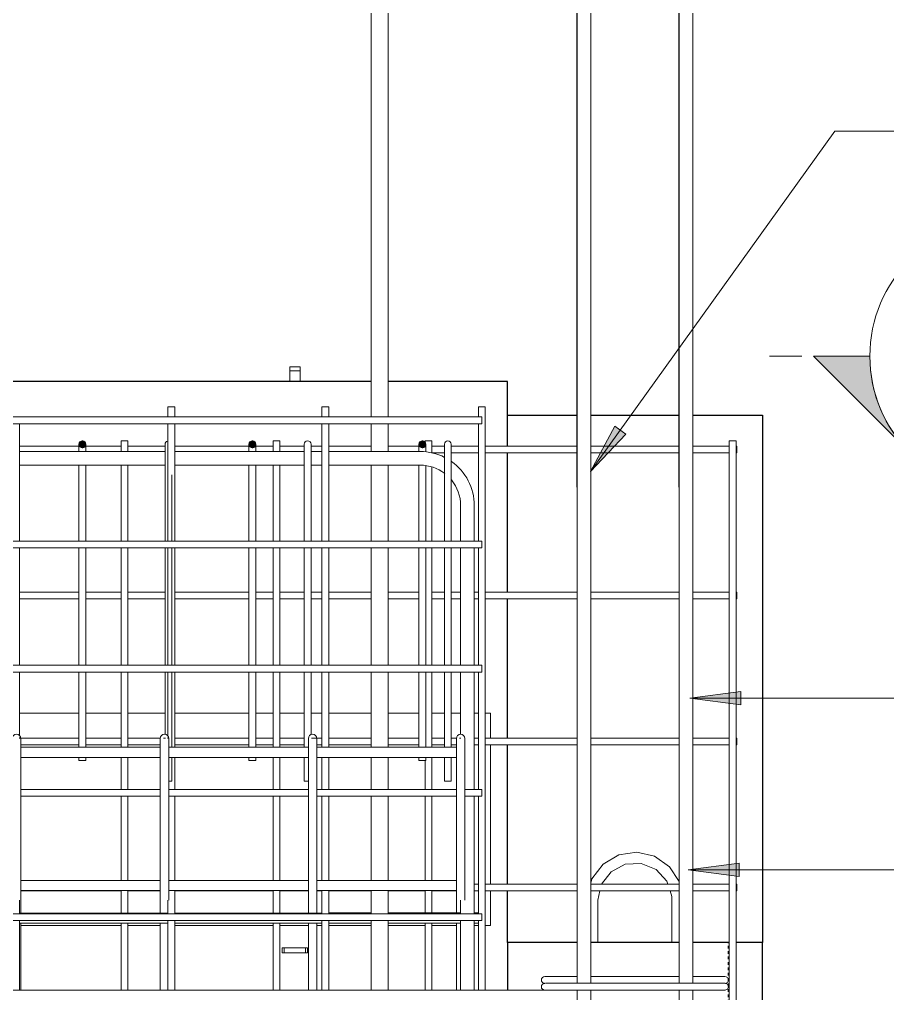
# Model space of a CAD drawing. Header units: millimetres. Extents: x -12508 to 11584, y -2169 to 13538.
# Drawn here: x -9260 to -8238, y 2980 to 4125 of the extents above; entities that cross this region are included whole.
import ezdxf

# ---------------------------------------------------------------- set-up
doc = ezdxf.new("R2010")
doc.units = ezdxf.units.MM
doc.linetypes.add('Dash', pattern=[6.36, 3.18, -3.18])
for name, color, linetype, lineweight in [('A-GENM', 13, 'Continuous', 18), ('A-WALL', 113, 'Continuous', 25), ('A-WALL-HDLN', 110, 'Dash', 25), ('G-ANNO-SYMB', 111, 'Continuous', 9), ('S-BEAM', 12, 'Continuous', 18), ('S-COLS', 52, 'Continuous', 18), ('S-RBAR', 171, 'Continuous', 18), ('S-RBAR-IDEN', 171, 'Continuous', 9)]:
    doc.layers.add(name, color=color, linetype=linetype, lineweight=lineweight)

# ---------------------------------------------------------------- blocks, each defined once
blk = doc.blocks.new('RR spread anchor face based - RR-SA-1_4-160-V2-Elevation Front 1')
at = {"layer": 'A-GENM'}
for p, q in [((-8950.6, 627.8), (-8948.1, 627.8)), ((-8950.6, 621.8), (-8950.6, 627.8)), ((-8948.1, 621.8), (-8950.6, 621.8)), ((-8948.1, 627.8), (-8923.1, 627.8)), ((-8948.1, 621.8), (-8948.1, 627.8)), ((-8923.1, 621.8), (-8948.1, 621.8)), ((-8923.1, 627.8), (-8920.6, 627.8)), ((-8923.1, 621.8), (-8923.1, 627.8)), ((-8920.6, 621.8), (-8923.1, 621.8)), ((-8920.6, 627.8), (-8920.6, 621.8))]:
    blk.add_line(p, q, dxfattribs=at)
blk = doc.blocks.new('RR spread anchor face based - RR-SA-4_0-180-1726831-Elevation Front 1')
at = {"layer": 'A-GENM'}
for p, q in [((-9641.6, 3712.1), (-9641.6, 3717.1)), ((-9641.6, 3717.1), (-9629.6, 3717.1)), ((-9641.6, 3699.8), (-9641.6, 3712.1)), ((-9629.6, 3712.1), (-9641.6, 3712.1)), ((-9629.6, 3717.1), (-9629.6, 3712.1)), ((-9629.6, 3712.1), (-9629.6, 3699.8))]:
    blk.add_line(p, q, dxfattribs=at)
blk = doc.blocks.new('12_7Ø_ Lifting Insert_COLUMN - 12_9Ø Lifting insert-1653057-Elevation Front 1')
at = {"layer": 'A-GENM'}
for p, q in [((-8579.3, 3089.8), (-8576.9, 3100.6)), ((-8579.3, 3039.8), (-8579.3, 3089.8)), ((-8492, 3089.8), (-8492, 3039.8))]:
    blk.add_line(p, q, dxfattribs=at)
at = {"layer": 'A-GENM', "flags": 128}
for points in [[(-8483.7, 3111.5), (-8495, 3128.9), (-8512.5, 3141.3), (-8533.4, 3146.2), (-8554.6, 3142.9), (-8573.1, 3131.9), (-8586.1, 3114.9), (-8587.5, 3109.7)], [(-8574.9, 3108.6), (-8563.7, 3123.2), (-8547.1, 3132), (-8528.2, 3132.9), (-8510.8, 3125.7), (-8498, 3111.9), (-8496.9, 3108.6)], [(-8494.3, 3100.6), (-8492.2, 3094), (-8492, 3089.8)]]:
    blk.add_lwpolyline(points, dxfattribs=at)
blk = doc.blocks.new('Detail View - M_Section Head - Filled SHOP DWG-1002450-Elevation Front 1')
at = {"layer": 'G-ANNO-SYMB'}
h = blk.add_hatch(color=256, dxfattribs=at)
edge = h.paths.add_edge_path()
edge.add_line((-8325.5, 3729.4), (-8259.2, 3729.4))
edge.add_arc((-8099.2, 3729.4), 160, 180, 225)
edge.add_line((-8212.4, 3616.3), (-8325.5, 3729.4))
h = blk.add_hatch(color=256, dxfattribs=at)
edge = h.paths.add_edge_path()
edge.add_line((-7873, 3729.4), (-7986.1, 3616.3))
edge.add_arc((-8099.2, 3729.4), 160, 315, 360)
edge.add_line((-7939.2, 3729.4), (-7873, 3729.4))
h = blk.add_hatch(color=256, dxfattribs=at)
edge = h.paths.add_edge_path()
edge.add_line((-8099.2, 3503.1), (-8212.4, 3616.3))
edge.add_arc((-8099.2, 3729.4), 160, 225, 270)
edge.add_line((-8099.2, 3569.4), (-8099.2, 3503.1))
h = blk.add_hatch(color=256, dxfattribs=at)
edge = h.paths.add_edge_path()
edge.add_line((-8099.2, 3503.1), (-8099.2, 3569.4))
edge.add_arc((-8099.2, 3729.4), 160, 270, 315)
edge.add_line((-7986.1, 3616.3), (-8099.2, 3503.1))
for p, q in [((-8099.2, 3503.1), (-8325.5, 3729.4)), ((-8259.2, 3729.4), (-8325.5, 3729.4)), ((-8325.5, 3729.4), (-8212.4, 3616.3)), ((-8259.2, 3729.4), (-8325.5, 3729.4)), ((-8099.2, 3503.1), (-7873, 3729.4)), ((-7986.1, 3616.3), (-7873, 3729.4)), ((-7939.2, 3729.4), (-7873, 3729.4)), ((-7873, 3729.4), (-7939.2, 3729.4)), ((-8212.4, 3616.3), (-8099.2, 3503.1)), ((-8099.2, 3503.1), (-7986.1, 3616.3)), ((-8099.2, 3569.4), (-8099.2, 3503.1)), ((-8099.2, 3503.1), (-8099.2, 3569.4))]:
    blk.add_line(p, q, dxfattribs=at)
for start, end in [(360, 180), (180, 360), (180, 225), (315, 0), (225, 270), (270, 315)]:
    blk.add_arc((-8099.2, 3729.4), 160, start, end, dxfattribs=at)

msp = doc.modelspace()

# ---------------------------------------------------------------- hatches: boundary and pattern name
at = {"layer": 'S-RBAR'}
h = msp.add_hatch(color=256, dxfattribs=at)
edge = h.paths.add_edge_path()
edge.add_arc((-9185.63776, 3625.83839), 4, 0, 360)
for points in [[(-9185.63772, 3621.83839), (-9181.63776, 3625.83843), (-9185.6378, 3629.83839), (-9189.63776, 3625.83834)], [(-8985.64598, 3621.84048), (-8981.64602, 3625.84052), (-8985.64606, 3629.84048), (-8989.64602, 3625.84043)], [(-8785.65425, 3621.84257), (-8781.65429, 3625.84261), (-8785.65433, 3629.84257), (-8789.65429, 3625.84252)]]:
    msp.add_hatch(color=256, dxfattribs=at).paths.add_polyline_path(points)
h = msp.add_hatch(color=256, dxfattribs=at)
edge = h.paths.add_edge_path()
edge.add_arc((-8985.64602, 3625.84048), 4, 0, 360)
h = msp.add_hatch(color=256, dxfattribs=at)
edge = h.paths.add_edge_path()
edge.add_arc((-8785.65429, 3625.84257), 4, 0, 360)
at = {"layer": 'S-RBAR-IDEN'}
for points in [[(-8587.70187, 3593.6753), (-8546.30904, 3637.82312), (-8559.14576, 3647.03208)], [(-8471.03592, 3327.25903), (-8411.03592, 3319.35989), (-8411.03592, 3335.15818)], [(-8472.7772, 3125.54358), (-8412.7772, 3117.64443), (-8412.7772, 3133.44273)]]:
    msp.add_hatch(color=256, dxfattribs=at).paths.add_polyline_path(points)

# ---------------------------------------------------------------- linework, layer by layer
at = {"layer": 'A-WALL'}
for p, q in [((-8845.81338, 3699.83973), (-9275.59736, 3699.83524)), ((-8685.65992, 3699.8414), (-8825.81338, 3699.83994)), ((-8685.65913, 3623.84053), (-8685.65992, 3699.8414)), ((-8685.65951, 3660.30937), (-8604.18571, 3660.31022)), ((-8587.54036, 3660.31039), (-8483.74164, 3660.31148)), ((-8467.63909, 3660.31164), (-8385.61992, 3660.3125)), ((-8385.61992, 3660.3125), (-8385.61343, 3039.84559)), ((-8685.65733, 3452.08191), (-8685.65904, 3615.84053)), ((-8685.65554, 3280.32329), (-8685.65725, 3444.08191)), ((-8685.65374, 3108.56467), (-8685.65545, 3272.32329)), ((-8685.65303, 3039.84245), (-8685.65366, 3100.56467)), ((-8685.62771, 3039.8414), (-8685.6254, 3039.84245)), ((-8604.18571, 3039.84331), (-8685.6254, 3039.84245)), ((-8685.6254, 3039.84245), (-8685.62482, 2983.94927)), ((-8483.73515, 3039.84456), (-8587.53388, 3039.84348)), ((-8424.6673, 3039.84518), (-8467.63261, 3039.84473)), ((-8385.60969, 3039.84559), (-8416.6673, 3039.84526)), ((-8385.60868, 2943.84426), (-8385.60969, 3039.84559))]:
    msp.add_line(p, q, dxfattribs=at)
at = {"layer": 'A-WALL-HDLN'}
msp.add_line((-8425.6107, 2943.84394), (-8425.6117, 3039.84412), dxfattribs=at)
at = {"layer": 'G-ANNO-SYMB'}
msp.add_line((-8339.24171, 3729.39898), (-8377.26073, 3729.39898), dxfattribs=at)
at = {"layer": 'S-BEAM'}
for p, q in [((-9259.63102, 3309.83646), (-9189.64112, 3309.83719)), ((-9181.64112, 3309.83727), (-9140.15124, 3309.83771)), ((-9132.15124, 3309.83779), (-9088.3939, 3309.83825)), ((-9076.96436, 3309.83837), (-8989.64939, 3309.83928)), ((-8981.64939, 3309.83936), (-8961.28096, 3309.83957)), ((-8953.28096, 3309.83966), (-8924.65079, 3309.83996)), ((-8916.64944, 3309.84004), (-8903.86019, 3309.84017)), ((-8895.86019, 3309.84026), (-8845.8093, 3309.84078)), ((-8825.8093, 3309.84099), (-8789.65765, 3309.84137)), ((-8774.41068, 3309.84153), (-8759.65767, 3309.84168)), ((-8751.65633, 3309.84176), (-8740.63878, 3309.84188)), ((-8724.63795, 3309.84205), (-8719.63102, 3309.8421)), ((-8711.63102, 3309.84218), (-8705.61221, 3309.84225)), ((-8705.61221, 3309.84225), (-8705.6119, 3280.32308)), ((-8705.61181, 3272.32308), (-8705.6101, 3108.56446)), ((-8705.61002, 3100.56446), (-8705.60959, 3059.84225)), ((-9140.14863, 3059.83771), (-9258.1106, 3059.83647)), ((-9093.94513, 3059.83819), (-9132.14863, 3059.83779)), ((-8961.27835, 3059.83957), (-9076.96174, 3059.83837)), ((-8919.77942, 3059.84001), (-8953.27835, 3059.83966)), ((-8903.85758, 3059.84017), (-8909.77919, 3059.84011)), ((-8845.80669, 3059.84078), (-8895.85758, 3059.84026)), ((-8782.40807, 3059.84144), (-8825.80669, 3059.84099)), ((-8745.61372, 3059.84183), (-8774.40807, 3059.84153)), ((-8719.62841, 3059.8421), (-8724.63534, 3059.84205)), ((-8705.60959, 3059.84225), (-8711.62841, 3059.84218)), ((-8705.60959, 3059.84225), (-8705.61191, 3059.8412))]:
    msp.add_line(p, q, dxfattribs=at)
at = {"layer": 'S-COLS'}
for p, q in [((-8685.60969, 3039.84245), (-8604.18571, 3039.84331)), ((-8587.53388, 3039.84348), (-8483.73515, 3039.84456)), ((-8467.63261, 3039.84473), (-8424.6673, 3039.84518)), ((-8416.6673, 3039.84526), (-8385.60969, 3039.84559)), ((-8385.60868, 2943.84426), (-8385.60969, 3039.84559))]:
    msp.add_line(p, q, dxfattribs=at)
at = {"layer": 'S-RBAR'}
for p, q in [((-8845.81294, 3658.09772), (-8845.82403, 4719.82531)), ((-8825.81294, 3658.09793), (-8825.82403, 4719.82552)), ((-8603.73474, 2999.84235), (-8603.75177, 4630.31043)), ((-8603.63211, 2991.95113), (-8603.64922, 4629.84284)), ((-8587.63211, 2991.9513), (-8587.64922, 4629.84301)), ((-8587.53346, 2999.84252), (-8587.5505, 4630.31118)), ((-8483.73346, 2999.8436), (-8483.7505, 4630.31226)), ((-8483.63211, 2991.95238), (-8483.64923, 4630.31284)), ((-8467.63211, 2991.95255), (-8467.64923, 4630.31301)), ((-9076.96812, 3669.83709), (-9084.96812, 3669.83701)), ((-9084.96799, 3658.09522), (-9084.96812, 3669.83701)), ((-9076.96799, 3658.0953), (-9076.96812, 3669.83709)), ((-8895.86395, 3669.83899), (-8903.86395, 3669.8389)), ((-8903.86383, 3658.09711), (-8903.86395, 3669.8389)), ((-8895.86383, 3658.0972), (-8895.86395, 3669.83899)), ((-8711.63478, 3669.84091), (-8719.63478, 3669.84083)), ((-8719.63466, 3658.09904), (-8719.63478, 3669.84083)), ((-8711.62762, 2983.949), (-8711.63478, 3669.84091)), ((-8715.63457, 3658.09908), (-9815.63457, 3658.08759)), ((-8715.63457, 3658.09908), (-8715.63448, 3650.09908)), ((-8715.63448, 3650.09908), (-9815.63448, 3650.08759)), ((-9259.63313, 3512.01394), (-9259.63458, 3650.0934)), ((-9084.96728, 3589.83729), (-9084.96791, 3650.09522)), ((-9076.96647, 3512.01585), (-9076.96791, 3650.0953)), ((-8903.8623, 3512.01766), (-8903.86374, 3650.09711)), ((-8895.8623, 3512.01774), (-8895.86374, 3650.0972)), ((-8845.81252, 3617.33939), (-8845.81286, 3650.09772)), ((-8825.81252, 3617.3396), (-8825.81286, 3650.09793)), ((-8719.63313, 3512.01958), (-8719.63458, 3650.09904)), ((-9189.64423, 3623.83527), (-9259.6343, 3623.83453)), ((-9185.6378, 3629.83839), (-9189.63776, 3625.83834)), ((-9189.63776, 3625.83834), (-9185.63772, 3621.83839)), ((-9181.63776, 3625.83843), (-9185.6378, 3629.83839)), ((-9185.63772, 3621.83839), (-9181.63776, 3625.83843)), ((-9140.15452, 3623.83578), (-9181.64423, 3623.83535)), ((-9132.15458, 3629.83591), (-9140.15458, 3629.83582)), ((-9140.15445, 3617.33632), (-9140.15458, 3629.83582)), ((-9132.15445, 3617.3364), (-9132.15458, 3629.83591)), ((-9088.39685, 3623.83632), (-9132.15452, 3623.83587)), ((-8989.65249, 3623.83736), (-9076.96764, 3623.83644)), ((-8985.64606, 3629.84048), (-8989.64602, 3625.84043)), ((-8989.64602, 3625.84043), (-8985.64598, 3621.84048)), ((-8981.64602, 3625.84052), (-8985.64606, 3629.84048)), ((-8985.64598, 3621.84048), (-8981.64602, 3625.84052)), ((-8961.28424, 3623.83765), (-8981.65249, 3623.83744)), ((-8953.2843, 3629.83778), (-8961.2843, 3629.83769)), ((-8961.28417, 3617.33819), (-8961.2843, 3629.83769)), ((-8953.28417, 3617.33827), (-8953.2843, 3629.83778)), ((-8924.65374, 3623.83803), (-8953.28424, 3623.83774)), ((-8903.86347, 3623.83825), (-8916.65306, 3623.83812)), ((-8845.81258, 3623.83886), (-8895.86347, 3623.83834)), ((-8789.66076, 3623.83944), (-8825.81258, 3623.83907)), ((-8785.65433, 3629.84257), (-8789.65429, 3625.84252)), ((-8789.65429, 3625.84252), (-8785.65425, 3621.84257)), ((-8781.65429, 3625.84261), (-8785.65433, 3629.84257)), ((-8785.65425, 3621.84257), (-8781.65429, 3625.84261)), ((-8774.41402, 3629.83965), (-8782.41402, 3629.83956)), ((-8782.41398, 3625.83968), (-8782.41402, 3629.83956)), ((-8774.41387, 3615.53291), (-8774.41402, 3629.83965)), ((-8759.66063, 3623.83976), (-8774.41396, 3623.8396)), ((-8719.6343, 3623.84018), (-8751.65994, 3623.83984)), ((-8604.18571, 3623.84138), (-8711.6343, 3623.84026)), ((-8483.74126, 3623.84264), (-8587.53998, 3623.84156)), ((-8424.6734, 3623.84326), (-8467.63871, 3623.84281)), ((-8416.67346, 3629.84338), (-8424.67346, 3629.8433)), ((-8424.66629, 2943.84395), (-8424.67346, 3629.8433)), ((-8416.66629, 2943.84404), (-8416.67346, 3629.84338)), ((-8415.63574, 3623.84335), (-8416.6734, 3623.84334)), ((-8415.63574, 3623.84335), (-8415.63565, 3615.84335)), ((-9088.39594, 3617.33686), (-9259.63423, 3617.33507)), ((-8924.65282, 3617.33857), (-9076.96757, 3617.33698)), ((-8903.8634, 3617.33879), (-8916.65282, 3617.33865)), ((-8788.14116, 3617.34), (-8895.8634, 3617.33887)), ((-8759.66072, 3615.83976), (-8774.41388, 3615.8396)), ((-8719.63422, 3615.84018), (-8751.65968, 3615.83984)), ((-8604.18571, 3615.84138), (-8711.63422, 3615.84026)), ((-8483.74117, 3615.84264), (-8587.5399, 3615.84156)), ((-8424.67332, 3615.84326), (-8467.63863, 3615.84281)), ((-8415.63565, 3615.84335), (-8416.67332, 3615.84334)), ((-9088.39564, 3601.33686), (-9259.63407, 3601.33507)), ((-9189.64323, 3512.01467), (-9189.64417, 3601.33542)), ((-9181.64323, 3512.01476), (-9181.64417, 3601.33551)), ((-9140.15335, 3512.01519), (-9140.15429, 3601.33594)), ((-9132.15335, 3512.01527), (-9132.15429, 3601.33602)), ((-8924.65253, 3601.33857), (-9076.9674, 3601.33698)), ((-8989.6515, 3512.01676), (-8989.65243, 3601.33751)), ((-8981.6515, 3512.01685), (-8981.65243, 3601.3376)), ((-8961.28307, 3512.01706), (-8961.28401, 3601.33781)), ((-8953.28307, 3512.01714), (-8953.28401, 3601.33789)), ((-8903.86323, 3601.33879), (-8916.65253, 3601.33865)), ((-8788.14099, 3601.34), (-8895.86323, 3601.33887)), ((-8845.81142, 3512.01827), (-8845.81235, 3601.33939)), ((-8825.81142, 3512.01847), (-8825.81235, 3601.3396)), ((-8789.65976, 3512.01885), (-8789.6607, 3601.3396)), ((-8781.65976, 3512.01894), (-8781.66069, 3600.48643)), ((-8774.41279, 3512.01901), (-8774.4137, 3599.12718)), ((-9088.39548, 3589.83697), (-9088.39467, 3512.01573)), ((-9084.96647, 3512.01577), (-9084.96728, 3589.83712)), ((-9080.39548, 3589.83706), (-9080.39467, 3512.01581)), ((-8924.65237, 3589.83869), (-8924.65156, 3512.01744)), ((-8916.65237, 3589.83877), (-8916.65156, 3512.01753)), ((-8759.65926, 3589.84041), (-8759.65844, 3512.01917)), ((-8751.65926, 3589.84049), (-8751.65844, 3512.01925)), ((-8740.64006, 3512.01936), (-8740.6405, 3553.84049)), ((-8724.64006, 3512.01953), (-8724.6405, 3553.84066)), ((-8715.63304, 3512.01963), (-9815.63304, 3512.00813)), ((-8715.63304, 3512.01963), (-8715.63296, 3504.01963)), ((-8715.63296, 3504.01963), (-9815.63296, 3504.00813)), ((-9259.63161, 3365.93449), (-9259.63305, 3504.01394)), ((-9189.64171, 3365.93522), (-9189.64315, 3504.01467)), ((-9181.64171, 3365.9353), (-9181.64315, 3504.01476)), ((-9140.15183, 3365.93574), (-9140.15327, 3504.01519)), ((-9132.15183, 3365.93582), (-9132.15327, 3504.01527)), ((-9088.39459, 3504.01573), (-9088.39314, 3365.93628)), ((-9084.96494, 3365.93631), (-9084.96638, 3504.01577)), ((-9080.39459, 3504.01581), (-9080.39314, 3365.93636)), ((-9076.96494, 3365.9364), (-9076.96638, 3504.01585)), ((-8989.64997, 3365.93731), (-8989.65141, 3504.01676)), ((-8981.64997, 3365.93739), (-8981.65141, 3504.01685)), ((-8961.28155, 3365.93761), (-8961.28299, 3504.01706)), ((-8953.28155, 3365.93769), (-8953.28299, 3504.01714)), ((-8924.65147, 3504.01744), (-8924.65003, 3365.93799)), ((-8916.65147, 3504.01753), (-8916.65003, 3365.93807)), ((-8903.86077, 3365.93821), (-8903.86222, 3504.01766)), ((-8895.86077, 3365.93829), (-8895.86222, 3504.01774)), ((-8845.80989, 3365.93881), (-8845.81133, 3504.01827)), ((-8825.80989, 3365.93902), (-8825.81133, 3504.01847)), ((-8789.65824, 3365.9394), (-8789.65968, 3504.01885)), ((-8781.65824, 3365.93948), (-8781.65968, 3504.01894)), ((-8774.41127, 3365.93956), (-8774.41271, 3504.01901)), ((-8759.65836, 3504.01917), (-8759.65692, 3365.93971)), ((-8751.65836, 3504.01925), (-8751.65692, 3365.9398)), ((-8740.63853, 3365.93991), (-8740.63998, 3504.01936)), ((-8724.63853, 3365.94008), (-8724.63998, 3504.01953)), ((-8719.63161, 3365.94013), (-8719.63305, 3504.01958)), ((-9189.64261, 3452.07664), (-9259.63251, 3452.07591)), ((-9140.15273, 3452.07716), (-9181.64261, 3452.07673)), ((-9088.39539, 3452.0777), (-9132.15273, 3452.07725)), ((-8989.65087, 3452.07873), (-9076.96584, 3452.07782)), ((-8961.28245, 3452.07903), (-8981.65087, 3452.07882)), ((-8924.65227, 3452.07941), (-8953.28245, 3452.07911)), ((-8903.86167, 3452.07963), (-8916.65093, 3452.0795)), ((-8845.81079, 3452.08024), (-8895.86167, 3452.07971)), ((-8789.65914, 3452.08082), (-8825.81079, 3452.08045)), ((-8759.65916, 3452.08114), (-8774.41217, 3452.08098)), ((-8740.64027, 3452.08134), (-8751.65782, 3452.08122)), ((-8719.63251, 3452.08156), (-8724.63943, 3452.0815)), ((-8604.18571, 3452.08276), (-8711.63251, 3452.08164)), ((-8483.73946, 3452.08402), (-8587.53819, 3452.08294)), ((-8424.6716, 3452.08464), (-8467.63692, 3452.08419)), ((-8415.63394, 3452.08473), (-8416.6716, 3452.08472)), ((-8415.63394, 3452.08473), (-8415.63386, 3444.08473)), ((-9189.64252, 3444.07664), (-9259.63242, 3444.07591)), ((-9140.15264, 3444.07716), (-9181.64252, 3444.07673)), ((-9088.3953, 3444.0777), (-9132.15264, 3444.07725)), ((-8989.65079, 3444.07873), (-9076.96576, 3444.07782)), ((-8961.28236, 3444.07903), (-8981.65079, 3444.07882)), ((-8924.65219, 3444.07941), (-8953.28236, 3444.07911)), ((-8903.86159, 3444.07963), (-8916.65085, 3444.0795)), ((-8845.81071, 3444.08024), (-8895.86159, 3444.07971)), ((-8789.65905, 3444.08082), (-8825.81071, 3444.08045)), ((-8759.65908, 3444.08114), (-8774.41208, 3444.08098)), ((-8740.64018, 3444.08134), (-8751.65773, 3444.08122)), ((-8719.63242, 3444.08156), (-8724.63935, 3444.0815)), ((-8604.18571, 3444.08276), (-8711.63242, 3444.08164)), ((-8483.73938, 3444.08402), (-8587.53811, 3444.08294)), ((-8424.67152, 3444.08464), (-8467.63683, 3444.08419)), ((-8415.63386, 3444.08473), (-8416.67152, 3444.08472)), ((-8715.63152, 3365.94017), (-9815.63152, 3365.92868)), ((-8715.63143, 3357.94017), (-9815.63143, 3357.92868)), ((-9259.63074, 3283.18719), (-9259.63152, 3357.93449)), ((-9189.6407, 3269.5061), (-9189.64162, 3357.93522)), ((-9181.6407, 3269.50618), (-9181.64162, 3357.9353)), ((-9140.15082, 3269.50661), (-9140.15174, 3357.93574)), ((-9132.15082, 3269.5067), (-9132.15174, 3357.93582)), ((-9088.39306, 3357.93628), (-9088.39229, 3284.76526)), ((-9084.96407, 3282.60659), (-9084.96486, 3357.93631)), ((-9080.39306, 3357.93636), (-9080.39214, 3269.50724)), ((-9076.96393, 3269.50727), (-9076.96486, 3357.9364)), ((-8989.64896, 3269.50819), (-8989.64989, 3357.93731)), ((-8981.64896, 3269.50827), (-8981.64989, 3357.93739)), ((-8961.28054, 3269.50848), (-8961.28146, 3357.93761)), ((-8953.28054, 3269.50857), (-8953.28146, 3357.93769)), ((-8924.64995, 3357.93799), (-8924.64902, 3269.50887)), ((-8916.64995, 3357.93807), (-8916.64918, 3284.43046)), ((-8903.85977, 3269.50908), (-8903.86069, 3357.93821)), ((-8895.85977, 3269.50917), (-8895.86069, 3357.93829)), ((-8845.80888, 3269.50969), (-8845.80981, 3357.93881)), ((-8825.80888, 3269.5099), (-8825.80981, 3357.93902)), ((-8789.65723, 3269.51028), (-8789.65815, 3357.9394)), ((-8781.65723, 3269.51036), (-8781.65815, 3357.93948)), ((-8774.41026, 3269.51044), (-8774.41118, 3357.93956)), ((-8759.65683, 3357.93971), (-8759.65591, 3269.51059)), ((-8751.65683, 3357.9398), (-8751.65591, 3269.51067)), ((-8740.63769, 3284.84154), (-8740.63845, 3357.93991)), ((-8724.63701, 3219.86063), (-8724.63845, 3357.94008)), ((-8719.63008, 3219.86068), (-8719.63152, 3357.94013)), ((-8715.63152, 3365.94017), (-8715.63143, 3357.94017)), ((-9259.63071, 3279.83612), (-9259.63072, 3280.9524)), ((-9189.64081, 3280.31802), (-9259.63071, 3280.31729)), ((-9140.15093, 3280.31854), (-9181.64081, 3280.31811)), ((-9093.88071, 3280.31902), (-9132.15093, 3280.31862)), ((-9088.39359, 3280.31908), (-9090.28915, 3280.31906)), ((-9088.39225, 3280.56881), (-9088.39224, 3279.8379)), ((-9084.96404, 3279.83794), (-9084.96405, 3281.02018)), ((-8989.64908, 3280.32011), (-9076.96405, 3280.3192)), ((-8961.28065, 3280.32041), (-8981.64908, 3280.3202)), ((-8924.65048, 3280.32079), (-8953.28065, 3280.32049)), ((-8903.85988, 3280.32101), (-8916.12345, 3280.32088)), ((-8845.80899, 3280.32162), (-8895.85988, 3280.32109)), ((-8789.65734, 3280.3222), (-8825.80899, 3280.32183)), ((-8759.65737, 3280.32252), (-8774.41037, 3280.32236)), ((-8745.5493, 3280.32266), (-8751.65602, 3280.3226)), ((-8740.63847, 3280.32272), (-8741.95774, 3280.3227)), ((-8740.63763, 3279.84154), (-8740.63764, 3280.49651)), ((-8719.63071, 3280.32294), (-8724.63764, 3280.32288)), ((-8604.18571, 3280.32414), (-8711.63071, 3280.32302)), ((-8483.73767, 3280.3254), (-8587.53639, 3280.32432)), ((-8424.66981, 3280.32602), (-8467.63512, 3280.32557)), ((-8415.63215, 3280.32611), (-8416.66981, 3280.3261)), ((-8415.63215, 3280.32611), (-8415.63206, 3272.32611)), ((-9189.64073, 3272.31802), (-9258.10945, 3272.31731)), ((-9258.10938, 3269.50538), (-9093.94368, 3269.5071)), ((-9140.15085, 3272.31854), (-9181.64073, 3272.31811)), ((-9093.94718, 3272.31902), (-9132.15085, 3272.31862)), ((-9083.94368, 3269.5072), (-8919.77797, 3269.50892)), ((-8989.64899, 3272.32011), (-9076.96396, 3272.3192)), ((-8961.28057, 3272.32041), (-8981.64899, 3272.3202)), ((-8924.65039, 3272.32079), (-8953.28057, 3272.32049)), ((-8903.8598, 3272.32101), (-8909.77803, 3272.32095)), ((-8909.77797, 3269.50902), (-8745.61227, 3269.51074)), ((-8845.80891, 3272.32162), (-8895.8598, 3272.32109)), ((-8789.65726, 3272.3222), (-8825.80891, 3272.32183)), ((-8759.65728, 3272.32252), (-8774.41029, 3272.32236)), ((-8745.61577, 3272.32266), (-8751.65594, 3272.3226)), ((-8719.63063, 3272.32294), (-8724.63756, 3272.32288)), ((-8604.18571, 3272.32414), (-8711.63063, 3272.32302)), ((-8483.73758, 3272.3254), (-8587.53631, 3272.32432)), ((-8424.66973, 3272.32602), (-8467.63504, 3272.32557)), ((-8415.63206, 3272.32611), (-8416.66973, 3272.3261)), ((-9258.10916, 3257.50538), (-9093.94345, 3257.5071)), ((-9189.64054, 3253.83532), (-9189.64057, 3257.50457)), ((-9181.64054, 3253.8354), (-9189.64054, 3253.83532)), ((-9181.64054, 3253.8354), (-9181.64057, 3257.50465)), ((-9140.1503, 3219.85628), (-9140.15069, 3257.50509)), ((-9132.1503, 3219.85637), (-9132.15069, 3257.50517)), ((-9083.94345, 3257.5072), (-8919.77775, 3257.50892)), ((-9080.39201, 3257.50724), (-9080.39172, 3229.83706)), ((-9076.96341, 3219.85694), (-9076.96381, 3257.50727)), ((-8989.6488, 3253.83741), (-8989.64884, 3257.50666)), ((-8981.6488, 3253.83749), (-8989.6488, 3253.83741)), ((-8981.6488, 3253.83749), (-8981.64884, 3257.50674)), ((-8961.28002, 3219.85815), (-8961.28041, 3257.50696)), ((-8953.28002, 3219.85824), (-8953.28041, 3257.50704)), ((-8924.6489, 3257.50887), (-8924.64861, 3229.83869)), ((-8909.77775, 3257.50902), (-8745.61204, 3257.51074)), ((-8903.85925, 3219.85875), (-8903.85964, 3257.50908)), ((-8895.85925, 3219.85884), (-8895.85964, 3257.50917)), ((-8845.80836, 3219.85936), (-8845.80876, 3257.50969)), ((-8825.80836, 3219.85957), (-8825.80876, 3257.5099)), ((-8789.65707, 3253.8395), (-8789.6571, 3257.50875)), ((-8781.65707, 3253.83958), (-8789.65707, 3253.8395)), ((-8782.40974, 3219.86002), (-8782.41009, 3253.83957)), ((-8781.65707, 3253.83958), (-8781.6571, 3257.50883)), ((-8774.40974, 3219.86011), (-8774.41013, 3257.50891)), ((-8759.65579, 3257.51059), (-8759.6555, 3229.84041)), ((-8751.65579, 3257.51067), (-8751.6555, 3229.84049)), ((-9258.10773, 3124.83632), (-9258.10899, 3244.83632)), ((-9093.94203, 3124.83803), (-9093.94328, 3244.83803)), ((-9083.94203, 3124.83814), (-9083.94328, 3244.83814)), ((-8919.77632, 3124.83985), (-8919.77758, 3244.83985)), ((-8909.77632, 3124.83996), (-8909.77758, 3244.83996)), ((-8745.61062, 3124.84167), (-8745.61187, 3244.84167)), ((-8735.61062, 3124.84177), (-8735.61187, 3244.84177)), ((-9093.94302, 3219.85677), (-9258.10873, 3219.85505)), ((-9083.94313, 3229.83702), (-9080.39172, 3229.83706)), ((-8919.77732, 3219.85859), (-9083.94302, 3219.85687)), ((-8924.64861, 3229.83869), (-8919.77742, 3229.83874)), ((-8745.61161, 3219.86041), (-8909.77732, 3219.85869)), ((-8759.6555, 3229.84041), (-8751.6555, 3229.84049)), ((-8715.62999, 3219.86072), (-8735.61161, 3219.86051)), ((-8715.62999, 3219.86072), (-8715.62991, 3211.86072)), ((-9093.94294, 3211.85677), (-9258.10864, 3211.85505)), ((-9140.14918, 3112.91188), (-9140.15022, 3211.85628)), ((-9132.14918, 3112.91197), (-9132.15022, 3211.85637)), ((-8919.77723, 3211.85859), (-9083.94294, 3211.85687)), ((-9076.9623, 3112.91255), (-9076.96333, 3211.85694)), ((-8961.2789, 3112.91375), (-8961.27994, 3211.85815)), ((-8953.2789, 3112.91384), (-8953.27994, 3211.85824)), ((-8745.61153, 3211.86041), (-8909.77723, 3211.85869)), ((-8903.85813, 3112.91435), (-8903.85916, 3211.85875)), ((-8895.85813, 3112.91444), (-8895.85916, 3211.85884)), ((-8845.80725, 3112.91496), (-8845.80828, 3211.85936)), ((-8825.80725, 3112.91517), (-8825.80828, 3211.85957)), ((-8782.40862, 3112.91562), (-8782.40966, 3211.86002)), ((-8774.40862, 3112.91571), (-8774.40966, 3211.86011)), ((-8715.62991, 3211.86072), (-8735.61153, 3211.86051)), ((-8724.63548, 3073.78117), (-8724.63692, 3211.86063)), ((-8719.62856, 3073.78122), (-8719.63, 3211.86068)), ((-9258.10765, 3112.91065), (-9093.94194, 3112.91237)), ((-9083.94194, 3112.91247), (-8919.77624, 3112.91419)), ((-8909.77624, 3112.91429), (-8745.61053, 3112.91601)), ((-8719.62892, 3108.56431), (-8724.63585, 3108.56426)), ((-8604.18571, 3108.56552), (-8711.62892, 3108.5644)), ((-8483.73587, 3108.56678), (-8587.5346, 3108.56569)), ((-8424.66802, 3108.5674), (-8467.63333, 3108.56695)), ((-8415.63035, 3108.56749), (-8416.66802, 3108.56748)), ((-8415.63035, 3108.56749), (-8415.63027, 3100.56749)), ((-9258.10761, 3100.91065), (-9093.94191, 3100.91237)), ((-9140.14905, 3100.55992), (-9258.10761, 3100.55869)), ((-9140.14878, 3074.63791), (-9140.14906, 3100.91188)), ((-9132.14878, 3074.63799), (-9132.14906, 3100.91197)), ((-9093.94555, 3100.5604), (-9132.14905, 3100.56)), ((-9083.94191, 3100.91247), (-8919.7762, 3100.91419)), ((-9076.96189, 3073.77749), (-9076.96217, 3100.91255)), ((-8961.27877, 3100.56179), (-9076.96217, 3100.56058)), ((-8961.2785, 3074.63978), (-8961.27878, 3100.91375)), ((-8953.2785, 3074.63986), (-8953.27878, 3100.91384)), ((-8919.77985, 3100.56222), (-8953.27877, 3100.56187)), ((-8909.7762, 3100.91429), (-8745.6105, 3100.91601)), ((-8903.858, 3100.56239), (-8909.7762, 3100.56233)), ((-8903.85772, 3073.7793), (-8903.85801, 3100.91435)), ((-8895.85772, 3073.77938), (-8895.85801, 3100.91444)), ((-8845.80712, 3100.563), (-8895.858, 3100.56247)), ((-8845.80684, 3073.77991), (-8845.80712, 3100.91496)), ((-8825.80684, 3073.78012), (-8825.80712, 3100.91517)), ((-8782.40849, 3100.56366), (-8825.80712, 3100.56321)), ((-8782.40822, 3074.64165), (-8782.4085, 3100.91562)), ((-8774.40822, 3074.64173), (-8774.4085, 3100.91571)), ((-8745.61414, 3100.56404), (-8774.40849, 3100.56374)), ((-8719.62884, 3100.56431), (-8724.63576, 3100.56426)), ((-8604.18571, 3100.56552), (-8711.62884, 3100.5644)), ((-8483.73579, 3100.56678), (-8587.53452, 3100.56569)), ((-8424.66793, 3100.5674), (-8467.63324, 3100.56695)), ((-8415.63027, 3100.56749), (-8416.66793, 3100.56748)), ((-9259.62856, 3073.77558), (-9259.62872, 3089.83612)), ((-9084.96189, 3073.77741), (-9084.96206, 3089.83794)), ((-8740.63548, 3073.78101), (-8740.63565, 3089.84154)), ((-8715.62846, 3073.78127), (-9815.62846, 3073.76977)), ((-9259.62856, 3074.63666), (-9084.9619, 3074.63849)), ((-9076.9619, 3074.63857), (-8903.85773, 3074.64038)), ((-8895.85773, 3074.64046), (-8845.80685, 3074.64098)), ((-8825.80685, 3074.64119), (-8740.63549, 3074.64208)), ((-8724.63549, 3074.64225), (-8719.62856, 3074.6423)), ((-8715.62846, 3073.78127), (-8715.62838, 3065.78127)), ((-8715.62838, 3065.78127), (-9815.62838, 3065.76977)), ((-9259.62762, 2983.94328), (-9259.62847, 3065.77558)), ((-9259.62844, 3062.63666), (-9084.96177, 3062.63849)), ((-9140.14784, 2983.94453), (-9140.14866, 3062.63791)), ((-9132.14784, 2983.94461), (-9132.14866, 3062.63799)), ((-9084.96095, 2983.9451), (-9084.9618, 3065.77741)), ((-9076.96095, 2983.94519), (-9076.9618, 3065.77749)), ((-9076.96177, 3062.63857), (-8903.85761, 3062.64038)), ((-8961.27756, 2983.94639), (-8961.27838, 3062.63978)), ((-8953.27756, 2983.94648), (-8953.27838, 3062.63986)), ((-8903.85678, 2983.94699), (-8903.85764, 3065.7793)), ((-8895.85678, 2983.94708), (-8895.85764, 3065.77938)), ((-8895.85761, 3062.64046), (-8845.80672, 3062.64098)), ((-8845.8059, 2983.9476), (-8845.80675, 3065.77991)), ((-8825.8059, 2983.94781), (-8825.80675, 3065.78012)), ((-8825.80672, 3062.64119), (-8740.63537, 3062.64208)), ((-8782.40727, 2983.94826), (-8782.4081, 3062.64165)), ((-8774.40727, 2983.94835), (-8774.4081, 3062.64173)), ((-8740.63454, 2983.9487), (-8740.6354, 3065.78101)), ((-8724.63454, 2983.94887), (-8724.6354, 3065.78117)), ((-8724.63537, 3062.64225), (-8719.62844, 3062.6423)), ((-8719.62762, 2983.94892), (-8719.62847, 3065.78122)), ((-9258.10982, 2983.94329), (-9258.11056, 3054.8347)), ((-9093.94411, 2983.94501), (-9093.94486, 3054.83642)), ((-8919.77841, 2983.94683), (-8919.77915, 3054.83824)), ((-8909.77841, 2983.94693), (-8909.77915, 3054.83834)), ((-8745.6127, 2983.94865), (-8745.61345, 3054.84006)), ((-8621.6271, 2999.84216), (-8603.63219, 2999.84235)), ((-8449.62541, 2991.95274), (-8621.62541, 2991.95094)), ((-8587.63219, 2999.84252), (-8483.63219, 2999.8436)), ((-8467.63219, 2999.84377), (-8449.6271, 2999.84396)), ((-8641.62556, 2983.94973), (-9815.62752, 2983.93747)), ((-8449.62533, 2983.95274), (-8621.62533, 2983.95094)), ((-8603.63107, 2892.22141), (-8603.63203, 2983.95108)), ((-8587.63107, 2892.22158), (-8587.63203, 2983.95116)), ((-8587.53242, 2900.23195), (-8587.5333, 2983.95116)), ((-8483.73242, 2900.23303), (-8483.7333, 2983.95238)), ((-8483.63107, 2892.22266), (-8483.63203, 2983.95238)), ((-8467.63107, 2892.22283), (-8467.63203, 2983.95255))]:
    msp.add_line(p, q, dxfattribs=at)
for centre in [(-9185.63776, 3625.83839), (-8985.64602, 3625.84048), (-8785.65429, 3625.84257)]:
    msp.add_circle(centre, 4, dxfattribs=at)
for centre, radius, start, end in [((-9084.39627, 3625.83683), 4, 105.00059864, 180.00059864), ((-8920.65316, 3625.83854), 4, 0.00059864, 180.00059864), ((-8755.66005, 3625.84026), 4, 0.00059864, 180.00059864), ((-8788.1405, 3553.84), 63.5, 63.20184126, 90.00059865), ((-8788.1405, 3553.84), 47.5, 52.785996, 90.00059865), ((-8788.1405, 3553.84), 63.5, 0.00059865, 54.60389764), ((-8788.1405, 3553.84), 47.5, 0.00059865, 39.24980202), ((-9263.10976, 3279.83608), 5, 0.00059864, 180.00059864), ((-9088.94405, 3279.8379), 5, 0.00059864, 180.00059864), ((-8914.77835, 3279.83972), 5, 0.00059864, 180.00059864), ((-8740.61264, 3279.84154), 5, 0.00059864, 180.00059864), ((-8641.62729, 2995.84185), 4, 90.00059865, 270.00059865), ((-8641.6256, 2987.95063), 4, 90.00059865, 270.00059865), ((-8641.62886, 2987.94915), 4, 120.00059865, 165.00059865), ((-8641.62886, 2987.94915), 4, 90.00059865, 105.00059865), ((-8429.62729, 2995.84406), 4, 270.02386903, 90.00059865), ((-8429.6256, 2987.95284), 4, 270.00059865, 90.00059865), ((-8641.62886, 2987.94915), 4, 195.00059865, 240.00059865)]:
    msp.add_arc(centre, radius, start, end, dxfattribs=at)
for centre, major_axis, ratio, start_param, end_param in [((-9189.64398, 3605.83542), (-0.00021, 20), 0.0000115717, 0.0000050931, 0.9321116828), ((-9181.64398, 3605.83551), (-0.00021, 20), 0.0000115717, 0.000005714, 0.9321119024), ((-9088.3959, 3589.83679), (-0.00038, 36), 0.0000115717, 4.7123994879, 6.2831903985), ((-8989.65225, 3605.83751), (-0.00021, 20), 0.0000115717, 0.0000050852, 0.9321116767), ((-8981.65225, 3605.8376), (-0.00021, 20), 0.0000115717, 0.0000050931, 0.9321116828), ((-8924.65279, 3589.8385), (-0.00038, 36), 0.0000115717, 4.7123994879, 6.2831903985), ((-8916.65279, 3589.83858), (-0.00038, 36), 0.0000115717, 4.7123942342, 6.2831851413), ((-8789.66051, 3605.8396), (-0.00021, 20), 0.0000115717, 0.0000050931, 0.9321116806), ((-8781.66051, 3605.83969), (-0.00021, 20), 0.0000115717, 0.0000050852, 0.979492374), ((-8759.65967, 3589.84022), (-0.00038, 36), 0.0000115717, 4.7123994879, 6.2831903985), ((-8751.65967, 3589.8403), (-0.00038, 36), 0.0000115717, 4.7123942342, 6.2831851413), ((-9258.10939, 3244.83613), (-0.00037, 35), 0.0000115717, 4.7123994879, 6.2831910201), ((-9093.94369, 3244.83785), (-0.00037, 35), 0.0000115717, 4.7123942342, 6.2831851366), ((-9083.94369, 3244.83795), (-0.00037, 35), 0.0000115717, 4.7123994879, 6.2831903958), ((-8919.77798, 3244.83967), (-0.00037, 35), 0.0000115717, 4.7123942342, 6.2831851411), ((-8909.77798, 3244.83977), (-0.00037, 35), 0.0000115717, 4.7123994879, 6.2831903958), ((-8745.61228, 3244.84149), (-0.00037, 35), 0.0000115717, 4.7123942342, 6.2831851411), ((-8735.61228, 3244.84159), (-0.00037, 35), 0.0000115717, 4.7123994879, 6.2831903958), ((-9258.10814, 3124.83613), (-0.00037, 35), 0.0000115717, 3.1415977377, 4.7123942342), ((-9093.94243, 3124.83785), (-0.00037, 35), 0.0000115717, 3.1415977422, 4.7123942342), ((-9083.94243, 3124.83795), (-0.00037, 35), 0.0000115717, 3.1415977422, 4.7123942342), ((-8919.77673, 3124.83967), (-0.00037, 35), 0.0000115717, 3.1415977422, 4.7123942342), ((-8909.77673, 3124.83977), (-0.00037, 35), 0.0000115717, 3.1415977422, 4.7123942342), ((-8745.61102, 3124.84149), (-0.00037, 35), 0.0000115717, 3.1415977377, 4.7123942342), ((-8735.61102, 3124.84159), (-0.00037, 35), 0.0000115717, 3.1415977422, 4.7123942342), ((-9258.11016, 3054.83488), (-0.00037, 35), 0.0000115717, 0.0000050886, 0.9531193086), ((-9093.94445, 3054.8366), (-0.00037, 35), 0.0000115717, 0.0000050886, 0.9531193074), ((-8919.77875, 3054.83842), (-0.00037, 35), 0.0000115717, 0.0000050841, 0.9531193065), ((-8909.77875, 3054.83852), (-0.00037, 35), 0.0000115717, 0.0000050841, 0.9531193065), ((-8745.61304, 3054.84024), (-0.00037, 35), 0.0000115717, 0.0000050886, 0.9531193065), ((-9258.11016, 3054.83488), (-0.00037, 35), 0.0000115717, 1.3373673253, 1.5708015806), ((-9093.94445, 3054.8366), (-0.00037, 35), 0.0000115717, 1.3373673253, 1.5708015806), ((-8919.77875, 3054.83842), (-0.00037, 35), 0.0000115717, 1.3373673263, 1.5708015806), ((-8909.77875, 3054.83852), (-0.00037, 35), 0.0000115717, 1.3373673243, 1.5708015806), ((-8745.61304, 3054.84024), (-0.00037, 35), 0.0000115717, 1.3373673253, 1.5708015806), ((-8621.62733, 2999.84206), (20, 0.00021), 0.0000052538, 1.5707847551, 3.1415927879), ((-8621.62564, 2991.95084), (20, 0.00021), 0.0000052538, 3.0501998911, 3.1415812111), ((-8621.62564, 2991.95084), (20, 0.00021), 0.0000052538, 2.356187963, 2.8797740987), ((-8621.62564, 2991.95084), (20, 0.00021), 0.0000052538, 1.5707847551, 2.3561714095), ((-8449.62733, 2999.84385), (20, 0.00021), 0.0000052538, 0.0000001343, 1.5707847551), ((-8449.62564, 2991.95263), (20, 0.00021), 0.0000052538, 6.2831738603, 7.8539584905), ((-8621.62556, 2983.95084), (20, 0.00021), 0.0000052538, 2.4393951163, 3.1415927835), ((-8621.62556, 2983.95084), (20, 0.00021), 0.0000052538, 2.2648124298, 2.4475560857), ((-8621.62556, 2983.95084), (20, 0.00021), 0.0000052538, 1.5707847551, 2.2729734385), ((-8449.62556, 2983.95263), (20, 0.00021), 0.0000052538, 0.0000001213, 1.5707847551)]:
    msp.add_ellipse(centre, major_axis=major_axis, ratio=ratio, start_param=start_param, end_param=end_param, dxfattribs=at)
at = {"layer": 'S-RBAR-IDEN'}
for p, q in [((-8587.70187, 3593.6753), (-8300.39021, 3994.17035)), ((-8300.39021, 3994.17035), (-7844.17411, 3994.17035)), ((-8559.14576, 3647.03208), (-8587.70187, 3593.6753)), ((-8546.30904, 3637.82312), (-8559.14576, 3647.03208)), ((-8587.70187, 3593.6753), (-8546.30904, 3637.82312)), ((-8411.03592, 3335.15818), (-8471.03592, 3327.25903)), ((-8411.03592, 3319.35989), (-8411.03592, 3335.15818)), ((-8471.03592, 3327.25903), (-8411.03592, 3319.35989)), ((-8471.03592, 3327.25903), (-7978.49767, 3327.25903)), ((-8412.7772, 3133.44273), (-8472.7772, 3125.54358)), ((-8412.7772, 3117.64443), (-8412.7772, 3133.44273)), ((-8472.7772, 3125.54358), (-8412.7772, 3117.64443)), ((-8472.7772, 3125.54358), (-7978.49767, 3125.54358))]:
    msp.add_line(p, q, dxfattribs=at)

# ---------------------------------------------------------------- block references
at = {"layer": 'A-GENM'}
for name, p in [('RR spread anchor face based - RR-SA-4_0-180-1726831-Elevation Front 1', (700, 0.00731)), ('12_7Ø_ Lifting Insert_COLUMN - 12_9Ø Lifting insert-1653057-Elevation Front 1', (0, 0))]:
    msp.add_blockref(name, p, dxfattribs=at)
at = {"layer": 'A-GENM', "rotation": 359.9988027049025}
msp.add_blockref('RR spread anchor face based - RR-SA-1_4-160-V2-Elevation Front 1', (-0.02951, 2405.82477), dxfattribs=at)
at = {"layer": 'G-ANNO-SYMB'}
msp.add_blockref('Detail View - M_Section Head - Filled SHOP DWG-1002450-Elevation Front 1', (0, 0), dxfattribs=at)

doc.saveas('drawing.dxf')
